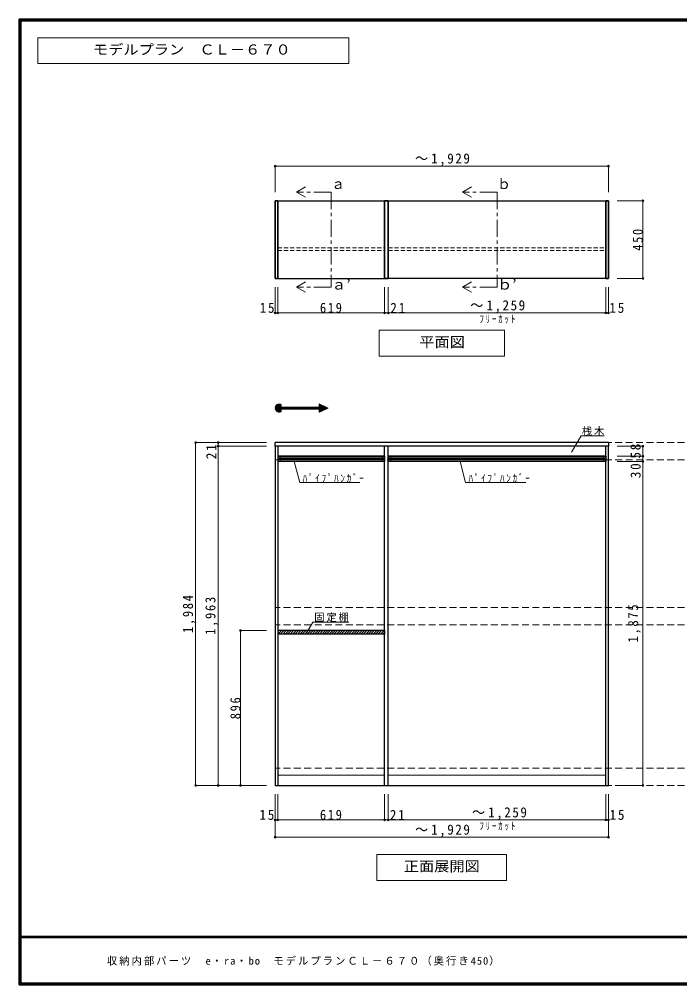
# Model space of a CAD drawing. Units: millimetres, scale not verified. Extents: x -3922 to 3878, y -2932 to 2722.
# Drawn here: x -3922 to -100, y -2864 to 2722 of the extents above; entities that cross this region are included whole.
import ezdxf
from ezdxf.enums import TextEntityAlignment as Align

# ---------------------------------------------------------------- set-up
doc = ezdxf.new("R2010")
doc.units = ezdxf.units.MM
doc.header["$LTSCALE"] = 20
doc.header["$PDMODE"] = 32
doc.header["$PDSIZE"] = 10
for name, pattern in [('CHAIN1', [8, 5, -1, 1, -1]), ('DASHED1', [1.8, 1.2, -0.6]), ('DASHED2', [3, 2, -1])]:
    doc.linetypes.add(name, pattern=pattern)
for name, color, linetype, lineweight in [('0-2', 2, 'Continuous', 35), ('0-3_固定棚', 3, 'Continuous', 25), ('0-6_パイプハンガー', 4, 'Continuous', 9), ('0-7_桟木・巾木', 2, 'Continuous', 35), ('0-A_文字', 7, 'Continuous', 18), ('0-B_寸法', 7, 'Continuous', 9), ('0-C_ハッチ', 4, 'Continuous', 9), ('F-1_枠', 6, 'Continuous', 40)]:
    doc.layers.add(name, color=color, linetype=linetype, lineweight=lineweight)
doc.layers.add('F-A_文字', color=7, linetype='Continuous')
doc.styles.add('ＭＳ ゴシック', font='')
doc.styles.get('ＭＳ ゴシック').set_extended_font_data('MS Gothic')

msp = doc.modelspace()

# ---------------------------------------------------------------- linework, layer by layer
at = {"layer": '0-2'}
for p, q in [((-2441.53, 1222.73), (-2441.53, 1672.73)), ((-2441.53, 1672.73), (-2426.53, 1672.73)), ((-2426.53, 1222.73), (-2426.53, 1672.73)), ((-1807.53, 1222.73), (-1807.53, 1672.73)), ((-1807.53, 1672.73), (-1786.53, 1672.73)), ((-1786.53, 1222.73), (-1786.53, 1672.73)), ((-527.53, 1222.73), (-527.53, 1672.73)), ((-527.53, 1672.73), (-512.53, 1672.73)), ((-512.53, 1222.73), (-512.53, 1672.73)), ((-2441.53, 1222.73), (-2426.53, 1222.73)), ((-1807.53, 1222.73), (-1786.53, 1222.73)), ((-527.53, 1222.73), (-512.53, 1222.73))]:
    msp.add_line(p, q, dxfattribs=at)
at = {"layer": '0-2', "color": 3, "lineweight": 25}
for p, q in [((-2441.53, 251.73), (-2441.53, 272.73)), ((-512.53, 272.73), (-2441.53, 272.73)), ((-2441.53, 251.73), (-2441.53, -1711.27)), ((-512.53, 251.73), (-2441.53, 251.73)), ((-2426.53, 251.73), (-2426.53, -1711.27)), ((-1807.53, -1711.27), (-1807.53, 251.73)), ((-1786.53, -1711.27), (-1786.53, 251.73)), ((-527.53, -1711.27), (-527.53, 251.73)), ((-512.53, 272.73), (-512.53, 251.73)), ((-512.53, -1711.27), (-512.53, 251.73)), ((-2441.53, -1711.27), (-512.53, -1711.27))]:
    msp.add_line(p, q, dxfattribs=at)
at = {"layer": '0-3_固定棚'}
for p, q in [((-2426.53, 1672.73), (-1807.53, 1672.73)), ((-1786.53, 1672.73), (-527.53, 1672.73)), ((-2426.53, 1222.73), (-1807.53, 1222.73)), ((-527.53, 1222.73), (-1786.53, 1222.73)), ((-2426.53, -815.27), (-2426.53, -836.27)), ((-1807.53, -815.27), (-2426.53, -815.27))]:
    msp.add_line(p, q, dxfattribs=at)
msp.add_lwpolyline([(-1807.53, -815.27), (-1807.53, -836.27), (-2426.53, -836.27)], dxfattribs=at)
at = {"layer": '0-6_パイプハンガー', "linetype": 'DASHED1'}
for p, q in [((-2426.53, 1400.22), (-1807.53, 1400.22)), ((-1786.53, 1400.22), (-527.53, 1400.22)), ((-2426.53, 1385.24), (-1807.53, 1385.24)), ((-1786.53, 1385.24), (-527.53, 1385.24))]:
    msp.add_line(p, q, dxfattribs=at)
at = {"layer": '0-6_パイプハンガー', "color": 3, "lineweight": 25}
for p, q in [((-2426.53, 193.73), (-2426.53, 163.73)), ((-1807.53, 193.73), (-2426.53, 193.73)), ((-1807.53, 193.73), (-1807.53, 163.73)), ((-527.53, 193.73), (-1786.53, 193.73)), ((-1786.53, 193.73), (-1786.53, 163.73)), ((-527.53, 193.73), (-527.53, 163.73)), ((-1807.53, 163.73), (-2426.53, 163.73)), ((-527.53, 163.73), (-1786.53, 163.73))]:
    msp.add_line(p, q, dxfattribs=at)
at = {"layer": '0-6_パイプハンガー'}
for p, q in [((-2426.53, 184.73), (-1807.53, 184.73)), ((-2426.53, 180.73), (-1807.53, 180.73)), ((-2426.53, 176.73), (-1807.53, 176.73)), ((-2426.53, 172.73), (-1807.53, 172.73)), ((-1786.53, 184.73), (-527.53, 184.73)), ((-1786.53, 180.73), (-527.53, 180.73)), ((-1786.53, 176.73), (-527.53, 176.73)), ((-1786.53, 172.73), (-527.53, 172.73))]:
    msp.add_line(p, q, dxfattribs=at)
at = {"layer": '0-6_パイプハンガー', "color": 7, "lineweight": 18}
for p, q in [((-2411.53, 193.73), (-2411.53, 163.73)), ((-1822.53, 193.73), (-1822.53, 163.73)), ((-1771.53, 193.73), (-1771.53, 163.73)), ((-542.53, 193.73), (-542.53, 163.73))]:
    msp.add_line(p, q, dxfattribs=at)
at = {"layer": '0-7_桟木・巾木', "color": 7, "lineweight": 18}
for p, q in [((-1807.53, 191.73), (-2426.53, 191.73)), ((-527.53, 191.73), (-1786.53, 191.73)), ((-2426.53, -1651.27), (-1807.53, -1651.27)), ((-1786.53, -1651.27), (-527.53, -1651.27))]:
    msp.add_line(p, q, dxfattribs=at)
at = {"layer": '0-A_文字'}
for p, q in [((-2317.03, 1722.73), (-2265.07, 1752.73)), ((-1357.03, 1722.73), (-1305.07, 1752.73)), ((-2317.03, 1722.73), (-2265.07, 1692.73)), ((-1357.03, 1722.73), (-1305.07, 1692.73)), ((-2317.03, 1172.73), (-2265.07, 1202.73)), ((-1357.03, 1172.73), (-1305.07, 1202.73)), ((-2317.03, 1172.73), (-2265.07, 1142.73)), ((-1357.03, 1172.73), (-1305.07, 1142.73)), ((-1839.53, 922.73), (-1839.53, 772.73)), ((-1839.53, 772.73), (-1114.53, 772.73)), ((-2441.53, 472.25), (-2417.57, 496.2)), ((-2441.39, 475.22), (-2420.54, 496.06)), ((-2441.34, 469.61), (-2414.93, 496.02)), ((-2440.91, 467.21), (-2412.53, 495.58)), ((-2440.73, 478.71), (-2424.03, 495.4)), ((-2440.28, 465.01), (-2410.34, 494.96)), ((-2439.48, 462.98), (-2408.3, 494.16)), ((-2438.97, 483.29), (-2428.62, 493.65)), ((-2438.54, 461.09), (-2406.42, 493.22)), ((-2437.46, 459.34), (-2406.12, 490.69)), ((-2436.26, 457.72), (-2406.12, 487.86)), ((-2434.93, 456.22), (-2406.12, 485.03)), ((-2433.48, 454.84), (-2406.12, 482.21)), ((-2431.91, 453.58), (-2406.12, 479.38)), ((-2430.22, 452.44), (-2404.17, 478.49)), ((-2428.4, 451.44), (-2401.34, 478.49)), ((-2426.43, 450.57), (-2398.51, 478.49)), ((-2424.31, 449.87), (-2395.68, 478.49)), ((-2422.01, 449.34), (-2406.12, 465.23)), ((-2419.48, 449.04), (-2406.12, 462.41)), ((-2416.67, 449.02), (-2406.12, 459.58)), ((-2413.45, 449.41), (-2406.12, 456.75)), ((-2409.5, 450.54), (-2406.12, 453.92)), ((-2406.12, 466.7), (-2406.12, 452.15)), ((-2406.12, 466.7), (-2185.63, 466.7)), ((-2404.65, 466.7), (-2392.86, 478.49)), ((-2401.82, 466.7), (-2390.03, 478.49)), ((-2398.99, 466.7), (-2387.2, 478.49)), ((-2396.17, 466.7), (-2384.37, 478.49)), ((-2393.34, 466.7), (-2381.54, 478.49)), ((-2390.51, 466.7), (-2378.71, 478.49)), ((-2387.68, 466.7), (-2375.89, 478.49)), ((-2384.85, 466.7), (-2373.06, 478.49)), ((-2382.02, 466.7), (-2370.23, 478.49)), ((-2379.19, 466.7), (-2367.4, 478.49)), ((-2376.37, 466.7), (-2364.57, 478.49)), ((-2373.54, 466.7), (-2361.74, 478.49)), ((-2370.71, 466.7), (-2358.92, 478.49)), ((-2367.88, 466.7), (-2356.09, 478.49)), ((-2365.05, 466.7), (-2353.26, 478.49)), ((-2362.22, 466.7), (-2350.43, 478.49)), ((-2359.4, 466.7), (-2347.6, 478.49)), ((-2356.57, 466.7), (-2344.77, 478.49)), ((-2353.74, 466.7), (-2341.94, 478.49)), ((-2350.91, 466.7), (-2339.12, 478.49)), ((-2348.08, 466.7), (-2336.29, 478.49)), ((-2345.25, 466.7), (-2333.46, 478.49)), ((-2342.42, 466.7), (-2330.63, 478.49)), ((-2339.6, 466.7), (-2327.8, 478.49)), ((-2336.77, 466.7), (-2324.97, 478.49)), ((-2333.94, 466.7), (-2322.15, 478.49)), ((-2331.11, 466.7), (-2319.32, 478.49)), ((-2328.28, 466.7), (-2316.49, 478.49)), ((-2325.45, 466.7), (-2313.66, 478.49)), ((-2322.63, 466.7), (-2310.83, 478.49)), ((-2319.8, 466.7), (-2308, 478.49)), ((-2316.97, 466.7), (-2305.18, 478.49)), ((-2314.14, 466.7), (-2302.35, 478.49)), ((-2311.31, 466.7), (-2299.52, 478.49)), ((-2308.48, 466.7), (-2296.69, 478.49)), ((-2305.66, 466.7), (-2293.86, 478.49)), ((-2302.83, 466.7), (-2291.03, 478.49)), ((-2300, 466.7), (-2288.2, 478.49)), ((-2297.17, 466.7), (-2285.38, 478.49)), ((-2294.34, 466.7), (-2282.55, 478.49)), ((-2291.51, 466.7), (-2279.72, 478.49)), ((-2288.68, 466.7), (-2276.89, 478.49)), ((-2285.86, 466.7), (-2274.06, 478.49)), ((-2283.03, 466.7), (-2271.23, 478.49)), ((-2280.2, 466.7), (-2268.41, 478.49)), ((-2277.37, 466.7), (-2265.58, 478.49)), ((-2274.54, 466.7), (-2262.75, 478.49)), ((-2271.71, 466.7), (-2259.92, 478.49)), ((-2268.89, 466.7), (-2257.09, 478.49)), ((-2266.06, 466.7), (-2254.26, 478.49)), ((-2263.23, 466.7), (-2251.44, 478.49)), ((-2260.4, 466.7), (-2248.61, 478.49)), ((-2257.57, 466.7), (-2245.78, 478.49)), ((-2254.74, 466.7), (-2242.95, 478.49)), ((-2251.92, 466.7), (-2240.12, 478.49)), ((-2249.09, 466.7), (-2237.29, 478.49)), ((-2246.26, 466.7), (-2234.46, 478.49)), ((-2243.43, 466.7), (-2231.64, 478.49)), ((-2240.6, 466.7), (-2228.81, 478.49)), ((-2237.77, 466.7), (-2225.98, 478.49)), ((-2234.94, 466.7), (-2223.15, 478.49)), ((-2232.12, 466.7), (-2220.32, 478.49)), ((-2229.29, 466.7), (-2217.49, 478.49)), ((-2226.46, 466.7), (-2214.67, 478.49)), ((-2223.63, 466.7), (-2211.84, 478.49)), ((-2220.8, 466.7), (-2209.01, 478.49)), ((-2217.97, 466.7), (-2206.18, 478.49)), ((-2215.15, 466.7), (-2203.35, 478.49)), ((-2212.32, 466.7), (-2200.52, 478.49)), ((-2209.49, 466.7), (-2197.7, 478.49)), ((-2206.66, 466.7), (-2194.87, 478.49)), ((-2203.83, 466.7), (-2192.04, 478.49)), ((-2201, 466.7), (-2189.21, 478.49)), ((-2198.18, 466.7), (-2186.38, 478.49)), ((-2195.35, 466.7), (-2172.12, 489.93)), ((-2192.52, 466.7), (-2170.19, 489.03)), ((-2189.69, 466.7), (-2168.25, 488.13)), ((-2186.86, 466.7), (-2166.32, 487.24)), ((-2185.63, 496.21), (-2134.81, 472.6)), ((-2185.63, 478.49), (-2185.63, 496.21)), ((-2185.63, 493.39), (-2183.7, 495.31)), ((-2185.63, 490.56), (-2181.77, 494.42)), ((-2185.63, 487.73), (-2179.84, 493.52)), ((-2185.63, 484.9), (-2177.91, 492.62)), ((-2185.63, 482.07), (-2175.98, 491.72)), ((-2185.63, 479.25), (-2174.05, 490.83)), ((-2185.63, 465.1), (-2164.39, 486.34)), ((-2185.63, 462.27), (-2162.46, 485.44)), ((-2185.63, 459.45), (-2160.53, 484.55)), ((-2185.63, 456.62), (-2158.6, 483.65)), ((-2185.63, 453.79), (-2156.67, 482.75)), ((-2185.63, 450.96), (-2154.74, 481.85)), ((-2185.63, 448.99), (-2134.81, 472.6)), ((-2185.63, 466.7), (-2185.63, 448.99)), ((-2184.04, 449.73), (-2152.81, 480.96)), ((-2178.75, 452.18), (-2150.87, 480.06)), ((-2173.47, 454.64), (-2148.94, 479.16)), ((-2168.19, 457.09), (-2147.01, 478.27)), ((-2162.9, 459.54), (-2145.08, 477.37)), ((-2157.62, 462), (-2143.15, 476.47)), ((-2152.34, 464.45), (-2141.22, 475.57)), ((-2147.06, 466.91), (-2139.29, 474.68)), ((-2141.77, 469.36), (-2137.36, 473.78)), ((-2136.49, 471.82), (-2135.42, 472.88)), ((-725.94, 216.5), (-671.12, 311.47)), ((-536.53, 311.47), (-671.12, 311.47)), ((-2298.79, 41.79), (-2331.46, 163.73)), ((-1338.79, 41.79), (-1371.46, 163.73)), ((-2298.79, 41.79), (-1950.41, 41.79)), ((-1338.79, 41.79), (-990.41, 41.79)), ((-2257.44, -826.33), (-2222.42, -765.68)), ((-2015.24, -765.68), (-2222.42, -765.68)), ((-1102.03, -2111.27), (-1102.03, -2261.27)), ((-1852.03, -2261.27), (-1102.03, -2261.27))]:
    msp.add_line(p, q, dxfattribs=at)
at = {"layer": '0-A_文字', "linetype": 'CHAIN1'}
for p, q in [((-2117.03, 1722.73), (-2317.03, 1722.73)), ((-2117.03, 1722.73), (-2117.03, 1172.73)), ((-1157.03, 1722.73), (-1357.03, 1722.73)), ((-1157.03, 1722.73), (-1157.03, 1172.73)), ((-2117.03, 1172.73), (-2317.03, 1172.73)), ((-1157.03, 1172.73), (-1357.03, 1172.73))]:
    msp.add_line(p, q, dxfattribs=at)
at = {"layer": '0-A_文字'}
msp.add_lwpolyline([(-3815.36, 2465.63), (-2015.36, 2465.63), (-2015.36, 2615.63), (-3815.36, 2615.63)], close=True, dxfattribs=at)
for points in [[(-1839.53, 922.73), (-1114.53, 922.73), (-1114.53, 772.73)], [(-2406.12, 493.04), (-2406.12, 478.49), (-2185.63, 478.49)], [(-1102.03, -2111.27), (-1852.03, -2111.27), (-1852.03, -2261.27)]]:
    msp.add_lwpolyline(points, dxfattribs=at)
msp.add_arc((-2417.92, 472.6), 23.61, 60, 300, dxfattribs=at)
at = {"layer": '0-B_寸法', "color": 4}
for p, q in [((-2441.53, 1872.73), (-2441.53, 1722.73)), ((-2441.53, 1872.73), (-512.53, 1872.73)), ((-512.53, 1872.73), (-512.53, 1722.73)), ((-312.53, 1672.73), (-462.53, 1672.73)), ((-312.53, 1672.73), (-312.53, 1222.73)), ((-312.53, 1222.73), (-462.53, 1222.73)), ((-2441.53, 1022.73), (-2441.53, 1172.73)), ((-2426.53, 1022.73), (-2426.53, 1172.73)), ((-1807.53, 1022.73), (-1807.53, 1172.73)), ((-1786.53, 1022.73), (-1786.53, 1172.73)), ((-527.53, 1022.73), (-527.53, 1172.73)), ((-512.53, 1022.73), (-512.53, 1172.73)), ((-2441.53, 1022.73), (-2426.53, 1022.73)), ((-2426.53, 1022.73), (-527.53, 1022.73)), ((-527.53, 1022.73), (-512.53, 1022.73)), ((-2901.53, 272.73), (-2901.53, -1711.27)), ((-2901.53, 272.73), (-2771.53, 272.73)), ((-2771.53, 272.73), (-2771.53, 251.73)), ((-2771.53, 272.73), (-2491.53, 272.73)), ((-2771.53, 251.73), (-2771.53, -1711.27)), ((-2771.53, 251.73), (-2491.53, 251.73)), ((-312.53, 251.73), (-462.53, 251.73)), ((-312.53, 251.73), (-312.53, 193.73)), ((-312.53, 193.73), (-462.53, 193.73)), ((-312.53, 193.73), (-312.53, 163.73)), ((-312.53, 163.73), (-462.53, 163.73)), ((-312.53, 163.73), (-312.53, -1711.27)), ((-2641.53, -815.27), (-2491.53, -815.27)), ((-2641.53, -1711.27), (-2641.53, -815.27)), ((-2901.53, -1711.27), (-2771.53, -1711.27)), ((-2771.53, -1711.27), (-2491.53, -1711.27)), ((-312.53, -1711.27), (-462.53, -1711.27)), ((-2441.53, -1911.27), (-2441.53, -1761.27)), ((-2426.53, -1911.27), (-2426.53, -1761.27)), ((-1807.53, -1911.27), (-1807.53, -1761.27)), ((-1786.53, -1911.27), (-1786.53, -1761.27)), ((-527.53, -1911.27), (-527.53, -1761.27)), ((-512.53, -1911.27), (-512.53, -1761.27)), ((-2426.53, -1911.27), (-2441.53, -1911.27)), ((-2441.53, -2011.27), (-2441.53, -1911.27)), ((-527.53, -1911.27), (-2426.53, -1911.27)), ((-512.53, -1911.27), (-527.53, -1911.27)), ((-512.53, -2011.27), (-512.53, -1911.27)), ((-2441.53, -2011.27), (-512.53, -2011.27))]:
    msp.add_line(p, q, dxfattribs=at)
at = {"layer": '0-B_寸法', "color": 4, "linetype": 'DASHED2'}
for p, q in [((2447.47, 272.73), (-2441.53, 272.73)), ((2447.47, 172.73), (-2441.53, 172.73)), ((2447.47, -681.27), (-2441.53, -681.27)), ((2447.47, -781.27), (-2441.53, -781.27)), ((2447.47, -1611.27), (-2441.53, -1611.27)), ((2447.47, -1711.27), (-2441.53, -1711.27))]:
    msp.add_line(p, q, dxfattribs=at)
at = {"layer": '0-B_寸法'}
for p in [(-2441.53, 1872.73), (-512.53, 1872.73), (-312.53, 1672.73), (-312.53, 1222.73), (-2441.53, 1022.73), (-2426.53, 1022.73), (-1807.53, 1022.73), (-1786.53, 1022.73), (-527.53, 1022.73), (-512.53, 1022.73), (-2901.53, 272.73), (-2771.53, 272.73), (-2771.53, 251.73), (-312.53, 251.73), (-312.53, 193.73), (-312.53, 163.73), (-2641.53, -815.27), (-2901.53, -1711.27), (-2771.53, -1711.27), (-2641.53, -1711.27), (-312.53, -1711.27), (-2441.53, -1911.27), (-2426.53, -1911.27), (-1807.53, -1911.27), (-1786.53, -1911.27), (-527.53, -1911.27), (-512.53, -1911.27), (-2441.53, -2011.27), (-512.53, -2011.27)]:
    msp.add_point(p, dxfattribs=at)
at = {"layer": '0-C_ハッチ'}
for p, q in [((-2426.53, -822.63), (-2419.17, -815.27)), ((-2426.03, -836.27), (-2405.03, -815.27)), ((-2411.88, -836.27), (-2390.88, -815.27)), ((-2397.74, -836.27), (-2376.74, -815.27)), ((-2383.6, -836.27), (-2362.6, -815.27)), ((-2369.46, -836.27), (-2348.46, -815.27)), ((-2355.32, -836.27), (-2334.32, -815.27)), ((-2341.17, -836.27), (-2320.17, -815.27)), ((-2327.03, -836.27), (-2306.03, -815.27)), ((-2312.89, -836.27), (-2291.89, -815.27)), ((-2298.75, -836.27), (-2277.75, -815.27)), ((-2284.61, -836.27), (-2263.61, -815.27)), ((-2270.46, -836.27), (-2249.46, -815.27)), ((-2256.32, -836.27), (-2235.32, -815.27)), ((-2242.18, -836.27), (-2221.18, -815.27)), ((-2228.04, -836.27), (-2207.04, -815.27)), ((-2213.89, -836.27), (-2192.89, -815.27)), ((-2199.75, -836.27), (-2178.75, -815.27)), ((-2185.61, -836.27), (-2164.61, -815.27)), ((-2171.47, -836.27), (-2150.47, -815.27)), ((-2157.33, -836.27), (-2136.33, -815.27)), ((-2143.18, -836.27), (-2122.18, -815.27)), ((-2129.04, -836.27), (-2108.04, -815.27)), ((-2114.9, -836.27), (-2093.9, -815.27)), ((-2100.76, -836.27), (-2079.76, -815.27)), ((-2086.62, -836.27), (-2065.62, -815.27)), ((-2072.47, -836.27), (-2051.47, -815.27)), ((-2058.33, -836.27), (-2037.33, -815.27)), ((-2044.19, -836.27), (-2023.19, -815.27)), ((-2030.05, -836.27), (-2009.05, -815.27)), ((-2015.9, -836.27), (-1994.9, -815.27)), ((-2001.76, -836.27), (-1980.76, -815.27)), ((-1987.62, -836.27), (-1966.62, -815.27)), ((-1973.48, -836.27), (-1952.48, -815.27)), ((-1959.34, -836.27), (-1938.34, -815.27)), ((-1945.19, -836.27), (-1924.19, -815.27)), ((-1931.05, -836.27), (-1910.05, -815.27)), ((-1916.91, -836.27), (-1895.91, -815.27)), ((-1902.77, -836.27), (-1881.77, -815.27)), ((-1888.63, -836.27), (-1867.63, -815.27)), ((-1874.48, -836.27), (-1853.48, -815.27)), ((-1860.34, -836.27), (-1839.34, -815.27)), ((-1846.2, -836.27), (-1825.2, -815.27)), ((-1832.06, -836.27), (-1811.06, -815.27)), ((-1817.91, -836.27), (-1807.53, -825.88))]:
    msp.add_line(p, q, dxfattribs=at)
at = {"layer": 'F-1_枠'}
for p, q in [((-3922.03, 2722.29), (-3922.03, -2864.37)), ((-3922.03, 2722.29), (3877.97, 2722.29)), ((-3922.03, 2718.96), (3877.97, 2718.96)), ((-3922.03, 2715.63), (3877.97, 2715.63)), ((-3918.7, 2722.29), (-3918.7, -2864.37)), ((-3915.36, 2722.29), (-3915.36, -2864.37)), ((3877.97, -2587.71), (-3922.03, -2587.71)), ((3877.97, -2591.04), (-3922.03, -2591.04)), ((3877.97, -2857.71), (-3922.03, -2857.71)), ((3877.97, -2861.04), (-3922.03, -2861.04)), ((3877.97, -2864.37), (-3922.03, -2864.37))]:
    msp.add_line(p, q, dxfattribs=at)

# ---------------------------------------------------------------- texts
at = {"layer": '0-A_文字', "style": 'ＭＳ ゴシック', "width": 1.1}
for s, p in [('モデルプラン\u3000ＣＬ－６７０', (-3495.36, 2500.63)), ('ａ’', (-2117.03, 1140.66)), ('ｂ’', (-1157.03, 1140.66)), ('平面図', (-1607.03, 807.73)), ('正面展開図', (-1697.03, -2226.27))]:
    msp.add_text(s, height=58.65, dxfattribs=at).set_placement(p, align=Align.BOTTOM_LEFT)
at = {"layer": '0-A_文字', "style": 'ＭＳ ゴシック'}
for s, p in [('ｂ', (-1157.03, 1722.73)), ('ａ', (-2117.03, 1722.73))]:
    msp.add_text(s, height=58.65, dxfattribs=at).set_placement(p, align=Align.BOTTOM_LEFT)
at = {"layer": '0-A_文字', "char_height": 43.99, "attachment_point": 7, "style": 'ＭＳ ゴシック'}
for s, insert in [('\\T1.39;\\W0.85;ﾌﾘｰｶｯﾄ', (-1259.53, 962.73)), ('\\T1.17;桟木', (-666.53, 311.47)), ('\\T1.39;\\W0.85;ﾊﾟｲﾌﾟﾊﾝｶﾞｰ', (-2281.96, 41.79)), ('\\T1.39;\\W0.85;ﾊﾟｲﾌﾟﾊﾝｶﾞｰ', (-1321.96, 41.79)), ('\\T1.17;固定棚', (-2215.24, -765.68)), ('\\T1.39;\\W0.85;ﾌﾘｰｶｯﾄ', (-1259.53, -1971.27))]:
    msp.add_mtext(s, dxfattribs=dict(at, insert=insert))
at = {"layer": '0-B_寸法', "char_height": 58.65, "attachment_point": 7, "style": 'ＭＳ ゴシック'}
for s, insert in [('\\T1.23;\\W0.95;～1,929', (-1632.03, 1872.73)), ('\\T1.27;\\W0.95;15', (-2531.02, 1022.73)), ('\\T1.27;\\W0.9;619', (-2182.03, 1022.73)), ('\\T1.27;\\W0.95;21', (-1774.77, 1022.73)), ('\\T1.23;\\W0.95;～1,259', (-1312.03, 1022.73)), ('\\T1.27;\\W0.95;15', (-506.82, 1022.73)), ('\\T1.23;\\W0.95;～1,259', (-1302.03, -1911.27)), ('\\T1.27;\\W0.95;15', (-2532.31, -1911.27)), ('\\T1.27;\\W0.9;619', (-2182.03, -1911.27)), ('\\T1.27;\\W0.95;21', (-1777.84, -1911.27)), ('\\T1.27;\\W0.95;15', (-505.79, -1911.27)), ('\\T1.23;\\W0.95;～1,929', (-1632.03, -2011.27))]:
    msp.add_mtext(s, dxfattribs=dict(at, insert=insert))
at = {"layer": '0-B_寸法', "char_height": 58.65, "attachment_point": 7, "rotation": 90, "style": 'ＭＳ ゴシック'}
for s, insert in [('\\T1.27;\\W0.9;450', (-312.53, 1382.73)), ('\\T1.27;\\W0.95;21', (-2781.92, 176.73)), ('\\T1.27;\\W0.95;58', (-325.23, 180.23)), ('\\T1.27;\\W0.95;30', (-325.23, 66.82)), ('\\T1.28;\\W0.9;1,984', (-2901.92, -829.27)), ('\\T1.28;\\W0.9;1,963', (-2771.92, -839.77)), ('\\T1.28;\\W0.9;1,875', (-325.23, -883.77)), ('\\T1.27;\\W0.9;896', (-2641.53, -1328.27))]:
    msp.add_mtext(s, dxfattribs=dict(at, insert=insert))
at = {"layer": 'F-A_文字', "insert": (-3415.36, -2754.37), "char_height": 43.99, "attachment_point": 7, "style": 'ＭＳ ゴシック'}
msp.add_mtext('\\T1.19;収納内部パーツ\u3000e・ra・bo\u3000モデルプランＣＬ－６７０（奥行き450）', dxfattribs=at)

doc.saveas('drawing.dxf')
